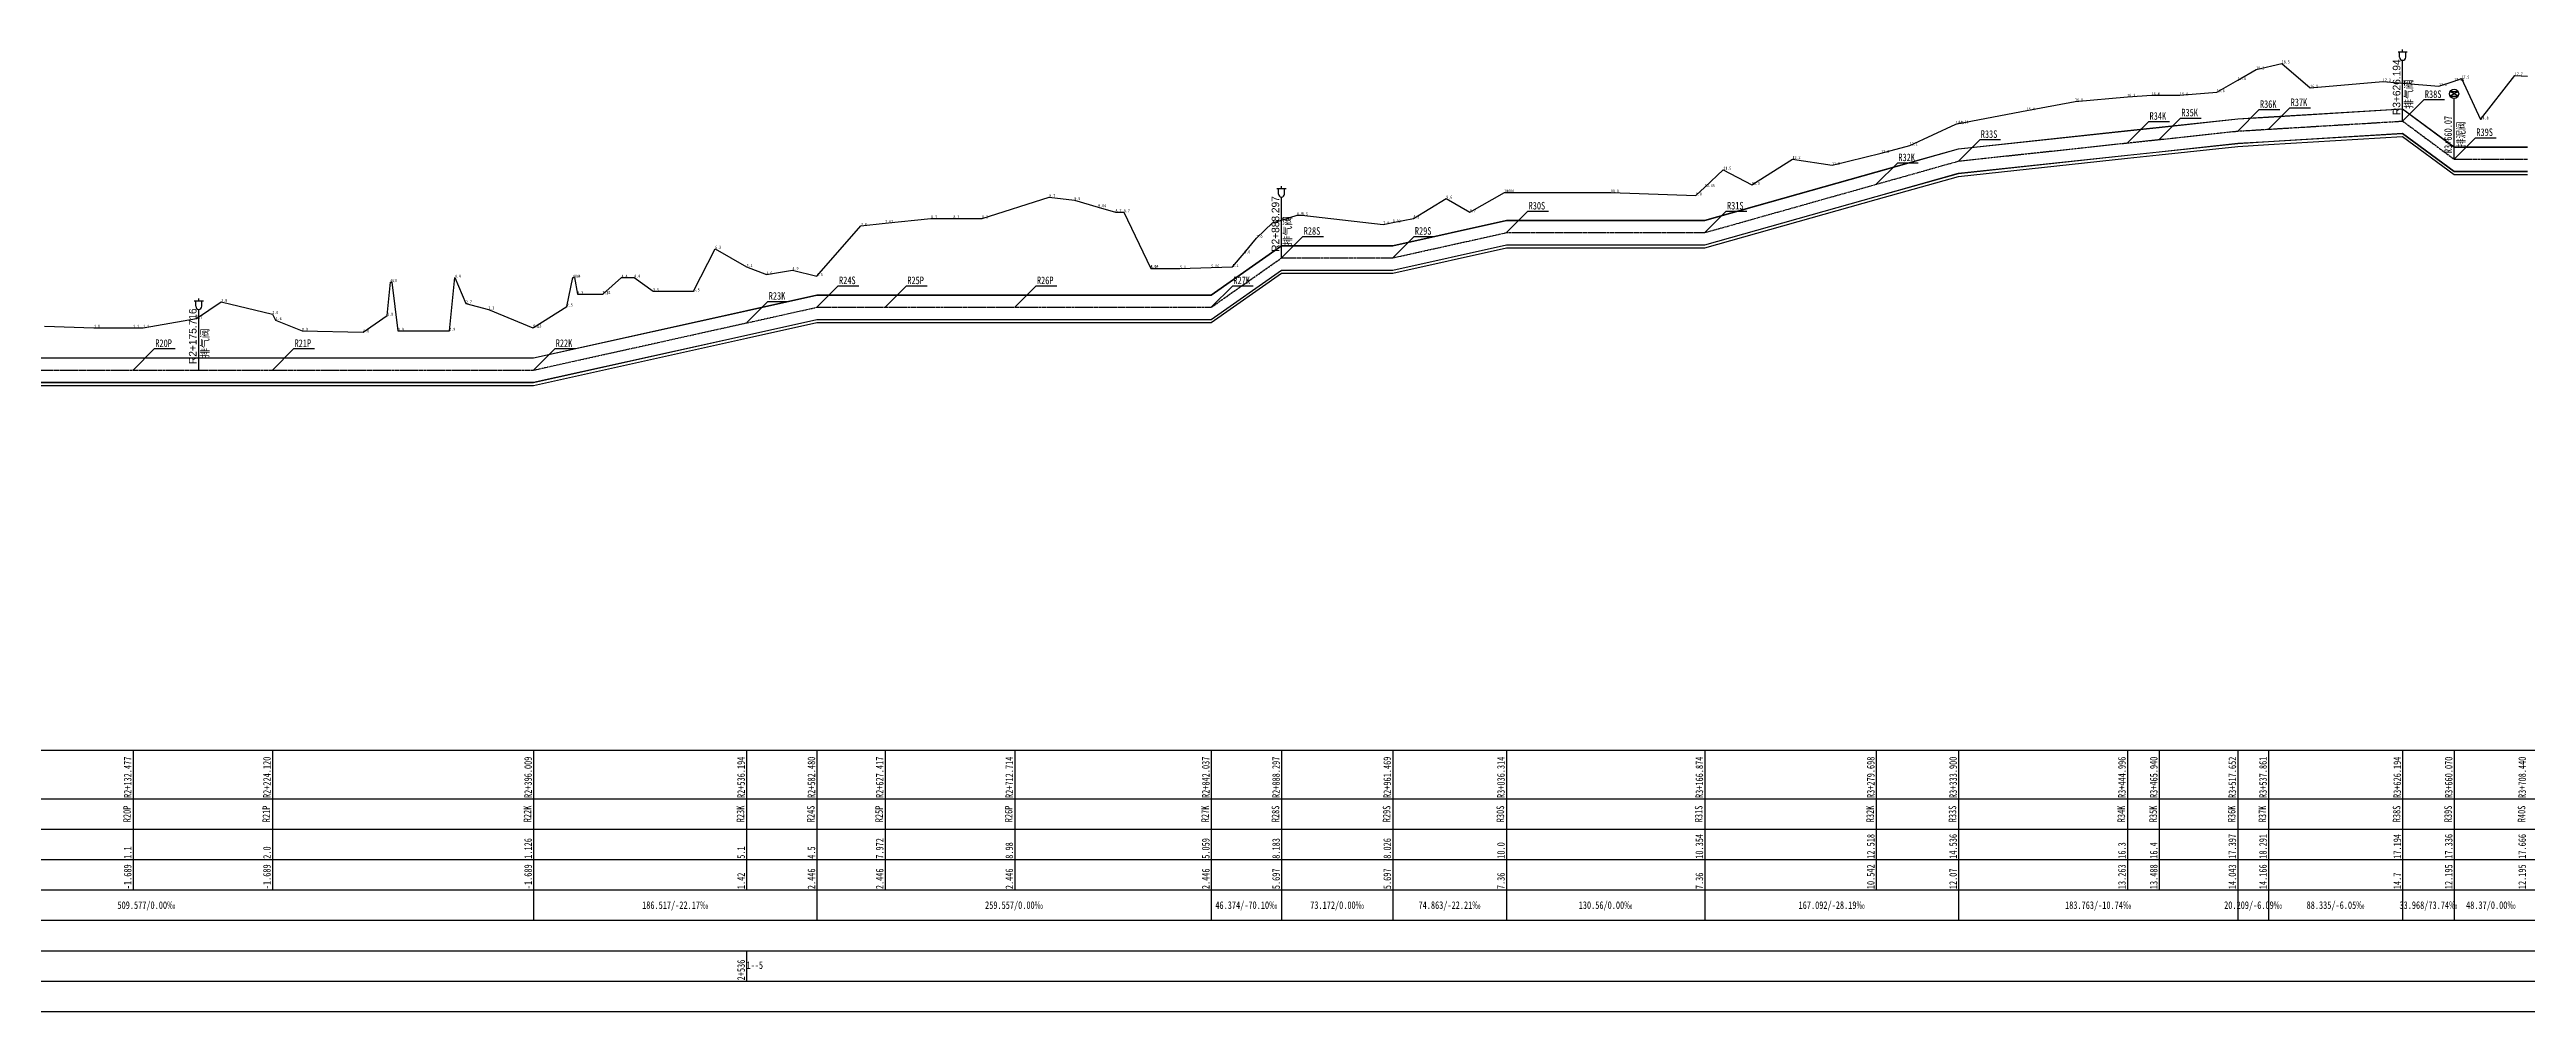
# Model space of a CAD drawing. Extents: x 525858 to 564773, y 2370984 to 2400075.
# Drawn here: x 553225 to 554855, y 2384935 to 2385568 of the extents above; entities that cross this region are included whole.
import ezdxf
from ezdxf.enums import TextEntityAlignment as Align

# ---------------------------------------------------------------- set-up
doc = ezdxf.new("R2010")
doc.units = 0
doc.linetypes.add('CENTER', pattern=[2, 1.25, -0.25, 0.25, -0.25])
for name, color, linetype in [('pipe', 3, 'CONTINUOUS'), ('pipe_cen', 1, 'CENTER'), ('tab', 9, 'CONTINUOUS'), ('地形剖面', 4, 'CONTINUOUS'), ('水工纵面管线标注', 3, 'CONTINUOUS'), ('附属设施', 2, 'CONTINUOUS')]:
    doc.layers.add(name, color=color, linetype=linetype)
doc.styles.add('HT', font='simhei.ttf', dxfattribs={"width": 0.8})
doc.styles.add('SIMP1', font='simp1.shx', dxfattribs={"width": 0.8, "bigfont": 'hz.shx'})

# ---------------------------------------------------------------- blocks, each defined once
blk = doc.blocks.new('qin排气阀va')
at = {"layer": '附属设施', "linetype": 'Continuous', "lineweight": -3}
for points in [[(-1.5, 22.8), (1.5, 22.8)], [(-1, 21), (-1, 22.8)], [(0, 22.8), (0, 23.55)], [(0, 0), (0, 20)], [(1, 21), (1, 22.8)]]:
    blk.add_lwpolyline(points, dxfattribs=at)
blk.add_arc((0, 21), 1, 180, 0, dxfattribs=at)
at = {"layer": '附属设施', "linetype": 'Continuous', "lineweight": -3, "style": 'SIMP1'}
blk.add_attdef('名称', text='', height=2.5, rotation=90, dxfattribs=at).set_placement((1, 4), align=Align.TOP_LEFT)
blk.add_attdef('ZH', text='', height=2.5, rotation=90, dxfattribs=at).set_placement((0, 2), align=Align.BOTTOM_LEFT)
blk = doc.blocks.new('qin排泥阀vmud')
at = {"layer": '附属设施', "lineweight": -3}
for points in [[(-1.29, 22.2652), (1.29, 22.2652), (-1.29, 20.7348), (1.29, 20.7348), (-1.29, 22.2652)], [(0, 0), (0, 20)]]:
    blk.add_lwpolyline(points, dxfattribs=at)
blk.add_circle((0, 21.5), 1.5, dxfattribs=at)
at = {"layer": '附属设施', "lineweight": -3, "style": 'HT'}
blk.add_attdef('名称', text='', height=2.5, rotation=89.9999985, dxfattribs=at).set_placement((1, 4), align=Align.TOP_LEFT)
blk.add_attdef('ZH', text='', height=2.5, rotation=89.9999985, dxfattribs=at).set_placement((0, 2), align=Align.BOTTOM_LEFT)

msp = doc.modelspace()

# ---------------------------------------------------------------- linework, layer by layer
at = {"layer": 'pipe', "lineweight": -3}
for points in [[(553196.488356, 2385364.875235), (553279.860356, 2385364.875235), (553371.503356, 2385364.875235), (553543.392356, 2385364.875235), (553683.577356, 2385395.965235), (553729.863356, 2385406.225235), (553774.800356, 2385406.225235), (553860.097356, 2385406.225235), (553989.420356, 2385406.225235), (554035.680356, 2385438.735235), (554108.852356, 2385438.735235), (554183.697356, 2385455.365235), (554314.257356, 2385455.365235), (554427.081356, 2385487.185235), (554481.283356, 2385502.465235), (554592.379356, 2385514.395235), (554613.323356, 2385516.645235), (554665.035356, 2385522.195235), (554685.244356, 2385523.425235), (554773.577356, 2385528.765235), (554807.453356, 2385503.715235), (554855.823356, 2385503.715235)], [(553196.488356, 2385364.775235), (553279.860356, 2385364.775235), (553371.503356, 2385364.775235), (553543.392356, 2385364.775235), (553683.577356, 2385395.865235), (553729.863356, 2385406.125235), (553774.800356, 2385406.125235), (553860.097356, 2385406.125235), (553989.420356, 2385406.125235), (554035.680356, 2385438.635235), (554108.852356, 2385438.635235), (554183.697356, 2385455.265235), (554314.257356, 2385455.265235), (554427.081356, 2385487.085235), (554481.283356, 2385502.365235), (554592.379356, 2385514.295235), (554613.323356, 2385516.545235), (554665.035356, 2385522.095235), (554685.244356, 2385523.325235), (554773.577356, 2385528.665235), (554807.453356, 2385503.615235), (554855.823356, 2385503.615235)], [(553196.488356, 2385348.775235), (553279.860356, 2385348.775235), (553371.503356, 2385348.775235), (553543.392356, 2385348.775235), (553683.577356, 2385379.865235), (553729.863356, 2385390.125235), (553774.800356, 2385390.125235), (553860.097356, 2385390.125235), (553989.420356, 2385390.125235), (554035.680356, 2385422.635235), (554108.852356, 2385422.635235), (554183.697356, 2385439.265235), (554314.257356, 2385439.265235), (554427.081356, 2385471.085235), (554481.283356, 2385486.365235), (554592.379356, 2385498.295235), (554613.323356, 2385500.545235), (554665.035356, 2385506.095235), (554685.244356, 2385507.325235), (554773.577356, 2385512.665235), (554807.453356, 2385487.615235), (554855.823356, 2385487.615235)], [(553196.488356, 2385348.675235), (553279.860356, 2385348.675235), (553371.503356, 2385348.675235), (553543.392356, 2385348.675235), (553683.577356, 2385379.765235), (553729.863356, 2385390.025235), (553774.800356, 2385390.025235), (553860.097356, 2385390.025235), (553989.420356, 2385390.025235), (554035.680356, 2385422.535235), (554108.852356, 2385422.535235), (554183.697356, 2385439.165235), (554314.257356, 2385439.165235), (554427.081356, 2385470.985235), (554481.283356, 2385486.265235), (554592.379356, 2385498.195235), (554613.323356, 2385500.445235), (554665.035356, 2385505.995235), (554685.244356, 2385507.225235), (554773.577356, 2385512.565235), (554807.453356, 2385487.515235), (554855.823356, 2385487.515235)], [(553196.488356, 2385346.675235), (553279.860356, 2385346.675235), (553371.503356, 2385346.675235), (553543.392356, 2385346.675235), (553683.577356, 2385377.765235), (553729.863356, 2385388.025235), (553774.800356, 2385388.025235), (553860.097356, 2385388.025235), (553989.420356, 2385388.025235), (554035.680356, 2385420.535235), (554108.852356, 2385420.535235), (554183.697356, 2385437.165235), (554314.257356, 2385437.165235), (554427.081356, 2385468.985235), (554481.283356, 2385484.265235), (554592.379356, 2385496.195235), (554613.323356, 2385498.445235), (554665.035356, 2385503.995235), (554685.244356, 2385505.225235), (554773.577356, 2385510.565235), (554807.453356, 2385485.515235), (554855.823356, 2385485.515235)]]:
    msp.add_lwpolyline(points, dxfattribs=at)
at = {"layer": 'pipe_cen', "lineweight": -3}
msp.add_lwpolyline([(551147.383356, 2385390.305235), (551292.804356, 2385390.305235), (551532.765356, 2385382.205235), (551767.401356, 2385382.205235), (552400.736356, 2385374.575235), (553033.815356, 2385356.775235), (553543.392356, 2385356.775235), (553729.863356, 2385398.125235), (553989.420356, 2385398.125235), (554035.680356, 2385430.635235), (554108.852356, 2385430.635235), (554183.697356, 2385447.265235), (554314.257356, 2385447.265235), (554481.283356, 2385494.365235), (554665.035356, 2385514.095235), (554685.244356, 2385515.325235), (554773.577356, 2385520.665235), (554807.453356, 2385495.615235), (554855.823356, 2385495.615235)], dxfattribs=at)
at = {"layer": 'tab', "lineweight": -3}
for points in [[(551085.383356, 2385106.675235), (563793.517356, 2385106.675235)], [(553279.860356, 2385106.675235), (553279.860356, 2385014.675235)], [(553371.503356, 2385106.675235), (553371.503356, 2385014.675235)], [(553543.392356, 2385106.675235), (553543.392356, 2385014.675235)], [(553683.577356, 2385106.675235), (553683.577356, 2385014.675235)], [(553729.863356, 2385106.675235), (553729.863356, 2385014.675235)], [(553774.800356, 2385106.675235), (553774.800356, 2385014.675235)], [(553860.097356, 2385106.675235), (553860.097356, 2385014.675235)], [(553989.420356, 2385106.675235), (553989.420356, 2385014.675235)], [(554035.680356, 2385106.675235), (554035.680356, 2385014.675235)], [(554108.852356, 2385106.675235), (554108.852356, 2385014.675235)], [(554183.697356, 2385106.675235), (554183.697356, 2385014.675235)], [(554314.257356, 2385106.675235), (554314.257356, 2385014.675235)], [(554427.081356, 2385106.675235), (554427.081356, 2385014.675235)], [(554481.283356, 2385106.675235), (554481.283356, 2385014.675235)], [(554592.379356, 2385106.675235), (554592.379356, 2385014.675235)], [(554613.323356, 2385106.675235), (554613.323356, 2385014.675235)], [(554665.035356, 2385106.675235), (554665.035356, 2385014.675235)], [(554685.244356, 2385106.675235), (554685.244356, 2385014.675235)], [(554773.577356, 2385106.675235), (554773.577356, 2385014.675235)], [(554807.453356, 2385106.675235), (554807.453356, 2385014.675235)], [(551085.383356, 2385074.675235), (563793.517356, 2385074.675235)], [(551085.383356, 2385054.675235), (563793.517356, 2385054.675235)], [(551085.383356, 2385034.675235), (563793.517356, 2385034.675235)], [(551085.383356, 2385014.675235), (563793.517356, 2385014.675235)], [(553543.392356, 2385014.675235), (553543.392356, 2384994.675235)], [(553729.863356, 2385014.675235), (553729.863356, 2384994.675235)], [(553989.420356, 2385014.675235), (553989.420356, 2384994.675235)], [(554035.680356, 2385014.675235), (554035.680356, 2384994.675235)], [(554108.852356, 2385014.675235), (554108.852356, 2384994.675235)], [(554183.697356, 2385014.675235), (554183.697356, 2384994.675235)], [(554314.257356, 2385014.675235), (554314.257356, 2384994.675235)], [(554481.283356, 2385014.675235), (554481.283356, 2384994.675235)], [(554665.035356, 2385014.675235), (554665.035356, 2384994.675235)], [(554685.244356, 2385014.675235), (554685.244356, 2384994.675235)], [(554773.577356, 2385014.675235), (554773.577356, 2384994.675235)], [(554807.453356, 2385014.675235), (554807.453356, 2384994.675235)], [(551085.383356, 2384994.675235), (563793.517356, 2384994.675235)], [(551085.383356, 2384974.675235), (563793.517356, 2384974.675235)], [(553683.577356, 2384974.675235), (553683.577356, 2384954.675235)], [(551085.383356, 2384954.675235), (563793.517356, 2384954.675235)], [(551085.383356, 2384934.675235), (563793.517356, 2384934.675235)]]:
    msp.add_lwpolyline(points, dxfattribs=at)
for points in [[(553033.815356, 2385004.675235, 0, 1, 0), (553036.815356, 2385004.675235, 0, 0, 0), (553268.603856, 2385004.675235, 0, 0, 0)], [(553543.392356, 2385004.675235, 0, 1, 0), (553540.392356, 2385004.675235, 0, 0, 0), (553308.603856, 2385004.675235, 0, 0, 0)], [(553543.392356, 2385004.675235, 0, 1, 0), (553546.392356, 2385004.675235, 0, 0, 0), (553616.627856, 2385004.675235, 0, 0, 0)], [(553729.863356, 2385004.675235, 0, 1, 0), (553726.863356, 2385004.675235, 0, 0, 0), (553656.627856, 2385004.675235, 0, 0, 0)], [(553729.863356, 2385004.675235, 0, 1, 0), (553732.863356, 2385004.675235, 0, 0, 0), (553839.641856, 2385004.675235, 0, 0, 0)], [(553989.420356, 2385004.675235, 0, 1, 0), (553986.420356, 2385004.675235, 0, 0, 0), (553879.641856, 2385004.675235, 0, 0, 0)], [(554035.680356, 2385004.675235, 0, 1, 0), (554038.680356, 2385004.675235, 0, 0, 0), (554052.266356, 2385004.675235, 0, 0, 0)], [(554108.852356, 2385004.675235, 0, 1, 0), (554105.852356, 2385004.675235, 0, 0, 0), (554092.266356, 2385004.675235, 0, 0, 0)], [(554108.852356, 2385004.675235, 0, 1, 0), (554111.852356, 2385004.675235, 0, 0, 0), (554126.274856, 2385004.675235, 0, 0, 0)], [(554183.697356, 2385004.675235, 0, 1, 0), (554180.697356, 2385004.675235, 0, 0, 0), (554166.274856, 2385004.675235, 0, 0, 0)], [(554183.697356, 2385004.675235, 0, 1, 0), (554186.697356, 2385004.675235, 0, 0, 0), (554228.977356, 2385004.675235, 0, 0, 0)], [(554314.257356, 2385004.675235, 0, 1, 0), (554311.257356, 2385004.675235, 0, 0, 0), (554268.977356, 2385004.675235, 0, 0, 0)], [(554314.257356, 2385004.675235, 0, 1, 0), (554317.257356, 2385004.675235, 0, 0, 0), (554377.770356, 2385004.675235, 0, 0, 0)], [(554481.283356, 2385004.675235, 0, 1, 0), (554478.283356, 2385004.675235, 0, 0, 0), (554417.770356, 2385004.675235, 0, 0, 0)], [(554481.283356, 2385004.675235, 0, 1, 0), (554484.283356, 2385004.675235, 0, 0, 0), (554553.159356, 2385004.675235, 0, 0, 0)], [(554665.035356, 2385004.675235, 0, 1, 0), (554662.035356, 2385004.675235, 0, 0, 0), (554593.159356, 2385004.675235, 0, 0, 0)], [(554685.244356, 2385004.675235, 0, 1, 0), (554688.244356, 2385004.675235, 0, 0, 0), (554709.410856, 2385004.675235, 0, 0, 0)], [(554773.577356, 2385004.675235, 0, 1, 0), (554770.577356, 2385004.675235, 0, 0, 0), (554749.410856, 2385004.675235, 0, 0, 0)]]:
    msp.add_lwpolyline(points, format="xyseb", dxfattribs=at)
at = {"layer": '地形剖面', "lineweight": -3}
msp.add_lwpolyline([(553221.646356, 2385385.665235), (553254.099356, 2385384.665235), (553279.860356, 2385384.665235), (553286.452356, 2385384.665235), (553321.535356, 2385390.665235), (553337.882356, 2385401.665235), (553371.503356, 2385393.665235), (553371.503356, 2385393.665235), (553373.659356, 2385389.665235), (553391.023356, 2385382.665235), (553431.284356, 2385381.665235), (553447.050356, 2385392.665235), (553449.192356, 2385414.665235), (553450.133356, 2385414.665235), (553454.151356, 2385382.665235), (553488.009356, 2385382.665235), (553491.633356, 2385417.665235), (553498.904356, 2385400.665235), (553513.737356, 2385396.665235), (553542.972356, 2385384.665235), (553543.392356, 2385384.925235), (553543.392356, 2385384.925235), (553543.392356, 2385384.925235), (553543.392356, 2385384.925235), (553565.232356, 2385398.665235), (553569.339356, 2385417.665235), (553570.469356, 2385417.665235), (553572.249356, 2385406.665235), (553588.770356, 2385406.665235), (553588.927356, 2385406.805235), (553601.332356, 2385417.665235), (553609.622356, 2385417.665235), (553622.091356, 2385408.665235), (553648.792356, 2385408.665235), (553662.960356, 2385436.665235), (553683.577356, 2385424.665235), (553683.577356, 2385424.665235), (553696.653356, 2385419.665235), (553713.895356, 2385422.665235), (553729.863356, 2385418.665235), (553729.863356, 2385418.665235), (553729.863356, 2385418.665235), (553729.863356, 2385418.665235), (553729.863356, 2385418.665235), (553758.910356, 2385451.665235), (553774.800356, 2385453.385235), (553804.980356, 2385456.665235), (553819.770356, 2385456.665235), (553838.640356, 2385456.665235), (553882.798356, 2385470.665235), (553899.410356, 2385468.665235), (553915.093356, 2385464.015235), (553926.419356, 2385460.665235), (553931.923356, 2385460.665235), (553949.452356, 2385424.095235), (553949.658356, 2385423.665235), (553968.774356, 2385423.665235), (553989.420356, 2385424.255235), (553989.420356, 2385424.255235), (553989.420356, 2385424.255235), (553989.420356, 2385424.255235), (554003.495356, 2385424.665235), (554011.213356, 2385433.665235), (554019.253356, 2385443.665235), (554029.789356, 2385453.665235), (554035.680356, 2385455.495235), (554035.680356, 2385455.495235), (554035.680356, 2385455.495235), (554035.680356, 2385455.495235), (554045.889356, 2385458.665235), (554049.118356, 2385458.665235), (554102.554356, 2385452.665235), (554108.852356, 2385453.925235), (554108.852356, 2385453.925235), (554108.852356, 2385453.925235), (554108.852356, 2385453.925235), (554122.547356, 2385456.665235), (554144.129356, 2385469.665235), (554159.666356, 2385460.665235), (554182.357356, 2385473.665235), (554183.697356, 2385473.665235), (554183.697356, 2385473.665235), (554183.697356, 2385473.665235), (554183.697356, 2385473.665235), (554252.517356, 2385473.665235), (554308.362356, 2385471.665235), (554314.257356, 2385477.205235), (554314.257356, 2385477.205235), (554314.257356, 2385477.205235), (554314.257356, 2385477.205235), (554326.456356, 2385488.665235), (554345.311356, 2385478.665235), (554372.075356, 2385495.665235), (554398.016356, 2385491.665235), (554430.413356, 2385499.665235), (554449.168356, 2385504.665235), (554479.420356, 2385518.665235), (554481.283356, 2385519.025235), (554481.283356, 2385519.025235), (554481.283356, 2385519.025235), (554481.283356, 2385519.025235), (554526.233356, 2385527.665235), (554557.967356, 2385533.665235), (554592.379356, 2385536.665235), (554608.405356, 2385537.665235), (554626.975356, 2385537.665235), (554651.229356, 2385539.665235), (554665.035356, 2385547.635235), (554665.035356, 2385547.635235), (554665.035356, 2385547.635235), (554665.035356, 2385547.635235), (554677.204356, 2385554.665235), (554694.022356, 2385558.665235), (554712.678356, 2385542.665235), (554760.554356, 2385546.665235), (554773.577356, 2385545.605235), (554773.577356, 2385545.605235), (554773.577356, 2385545.605235), (554773.577356, 2385545.605235), (554797.486356, 2385543.665235), (554807.453356, 2385547.025235), (554807.453356, 2385547.025235), (554807.453356, 2385547.025235), (554807.453356, 2385547.025235), (554812.301356, 2385548.665235), (554824.912356, 2385521.665235), (554847.439356, 2385550.665235), (554855.823356, 2385550.325235)], dxfattribs=at)
at = {"layer": '水工纵面管线标注', "color": 9, "lineweight": -3}
for points in [[(554773.577356, 2385520.665235), (554787.717356, 2385534.805235), (554801.217356, 2385534.805235)], [(554592.379356, 2385506.295235), (554606.519356, 2385520.435235), (554620.019356, 2385520.435235)], [(554613.323356, 2385508.545235), (554627.463356, 2385522.685235), (554640.963356, 2385522.685235)], [(554665.035356, 2385514.095235), (554679.175356, 2385528.235235), (554692.675356, 2385528.235235)], [(554685.244356, 2385515.325235), (554699.384356, 2385529.465235), (554712.884356, 2385529.465235)], [(554481.283356, 2385494.365235), (554495.423356, 2385508.505235), (554508.923356, 2385508.505235)], [(554807.453356, 2385495.615235), (554821.593356, 2385509.755235), (554835.093356, 2385509.755235)], [(554427.081356, 2385479.085235), (554441.221356, 2385493.225235), (554454.721356, 2385493.225235)], [(554183.697356, 2385447.265235), (554197.837356, 2385461.405235), (554211.337356, 2385461.405235)], [(554314.257356, 2385447.265235), (554328.397356, 2385461.405235), (554341.897356, 2385461.405235)], [(554035.680356, 2385430.635235), (554049.820356, 2385444.775235), (554063.320356, 2385444.775235)], [(554108.852356, 2385430.635235), (554122.992356, 2385444.775235), (554136.492356, 2385444.775235)], [(553683.577356, 2385387.865235), (553697.717356, 2385402.005235), (553711.217356, 2385402.005235)], [(553729.863356, 2385398.125235), (553744.003356, 2385412.265235), (553757.503356, 2385412.265235)], [(553774.800356, 2385398.125235), (553788.940356, 2385412.265235), (553802.440356, 2385412.265235)], [(553860.097356, 2385398.125235), (553874.237356, 2385412.265235), (553887.737356, 2385412.265235)], [(553989.420356, 2385398.125235), (554003.560356, 2385412.265235), (554017.060356, 2385412.265235)], [(553279.860356, 2385356.775235), (553294.000356, 2385370.915235), (553307.500356, 2385370.915235)], [(553371.503356, 2385356.775235), (553385.643356, 2385370.915235), (553399.143356, 2385370.915235)], [(553543.392356, 2385356.775235), (553557.532356, 2385370.915235), (553571.032356, 2385370.915235)]]:
    msp.add_lwpolyline(points, dxfattribs=at)

# ---------------------------------------------------------------- block references
at = {"layer": '附属设施', "lineweight": -3, "xscale": 2, "yscale": 2, "zscale": 2}
for p, values in [((554773.577356, 2385520.665235), {'ZH': 'R3+626.194', '名称': '排气阀'}), ((554035.680356, 2385430.635235), {'ZH': 'R2+888.297', '名称': '排气阀'}), ((553323.099756, 2385356.775235), {'ZH': 'R2+175.716', '名称': '排气阀'})]:
    msp.add_blockref('qin排气阀va', p, dxfattribs=at).add_auto_attribs(values)
at = {"layer": '附属设施', "lineweight": -3}
ref = msp.add_blockref('qin排泥阀vmud', (554807.453356, 2385495.615235), dxfattribs=dict(at, xscale=2, yscale=2, zscale=2))
ref.add_attrib('ZH', 'R3+660.07', dxfattribs={"lineweight": -3, "height": 5, "rotation": 89.999998465, "style": 'HT', "width": 0.8}).set_placement((554807.453356, 2385499.615235), align=Align.BOTTOM_LEFT)
ref.add_attrib('名称', '排泥阀', dxfattribs={"lineweight": -3, "height": 5, "rotation": 89.999998465, "style": 'HT', "width": 0.8}).set_placement((554809.453356, 2385503.615235), align=Align.TOP_LEFT)

# ---------------------------------------------------------------- texts
at = {"layer": 'tab', "color": 3, "lineweight": -3, "style": 'HT', "width": 0.8}
for s, p in [('R2+132.477', (553278.760356, 2385075.175235)), ('R2+224.120', (553370.403356, 2385075.175235)), ('R2+396.009', (553542.292356, 2385075.175235)), ('R2+536.194', (553682.477356, 2385075.175235)), ('R2+582.480', (553728.763356, 2385075.175235)), ('R2+627.417', (553773.700356, 2385075.175235)), ('R2+712.714', (553858.997356, 2385075.175235)), ('R2+842.037', (553988.320356, 2385075.175235)), ('R2+888.297', (554034.580356, 2385075.175235)), ('R2+961.469', (554107.752356, 2385075.175235)), ('R3+036.314', (554182.597356, 2385075.175235)), ('R3+166.874', (554313.157356, 2385075.175235)), ('R3+279.698', (554425.981356, 2385075.175235)), ('R3+333.900', (554480.183356, 2385075.175235)), ('R3+444.996', (554591.279356, 2385075.175235)), ('R3+465.940', (554612.223356, 2385075.175235)), ('R3+517.652', (554663.935356, 2385075.175235)), ('R3+537.861', (554684.144356, 2385075.175235)), ('R3+626.194', (554772.477356, 2385075.175235)), ('R3+660.070', (554806.353356, 2385075.175235)), ('R3+708.440', (554854.723356, 2385075.175235)), ('1.1', (553278.760356, 2385035.175235)), ('2.0', (553370.403356, 2385035.175235)), ('1.126', (553542.292356, 2385035.175235)), ('5.1', (553682.477356, 2385035.175235)), ('4.5', (553728.763356, 2385035.175235)), ('7.972', (553773.700356, 2385035.175235)), ('8.98', (553858.997356, 2385035.175235)), ('5.059', (553988.320356, 2385035.175235)), ('8.183', (554034.580356, 2385035.175235)), ('8.026', (554107.752356, 2385035.175235)), ('10.0', (554182.597356, 2385035.175235)), ('10.354', (554313.157356, 2385035.175235)), ('12.518', (554425.981356, 2385035.175235)), ('14.536', (554480.183356, 2385035.175235)), ('16.3', (554591.279356, 2385035.175235)), ('16.4', (554612.223356, 2385035.175235)), ('17.397', (554663.935356, 2385035.175235)), ('18.291', (554684.144356, 2385035.175235)), ('17.194', (554772.477356, 2385035.175235)), ('17.336', (554806.353356, 2385035.175235)), ('17.666', (554854.723356, 2385035.175235)), ('-1.689', (553278.760356, 2385015.175235)), ('-1.689', (553370.403356, 2385015.175235)), ('-1.689', (553542.292356, 2385015.175235)), ('1.42', (553682.477356, 2385015.175235)), ('2.446', (553728.763356, 2385015.175235)), ('2.446', (553773.700356, 2385015.175235)), ('2.446', (553858.997356, 2385015.175235)), ('2.446', (553988.320356, 2385015.175235)), ('5.697', (554034.580356, 2385015.175235)), ('5.697', (554107.752356, 2385015.175235)), ('7.36', (554182.597356, 2385015.175235)), ('7.36', (554313.157356, 2385015.175235)), ('10.542', (554425.981356, 2385015.175235)), ('12.07', (554480.183356, 2385015.175235)), ('13.263', (554591.279356, 2385015.175235)), ('13.488', (554612.223356, 2385015.175235)), ('14.043', (554663.935356, 2385015.175235)), ('14.166', (554684.144356, 2385015.175235)), ('14.7', (554772.477356, 2385015.175235)), ('12.195', (554806.353356, 2385015.175235)), ('12.195', (554854.723356, 2385015.175235)), ('2+536', (553682.477356, 2384955.175235))]:
    msp.add_text(s, height=5, rotation=89.999998453, dxfattribs=at).set_placement(p)
for s, p in [('R20P', (553279.860356, 2385064.675235)), ('R21P', (553371.503356, 2385064.675235)), ('R22K', (553543.392356, 2385064.675235)), ('R23K', (553683.577356, 2385064.675235)), ('R24S', (553729.863356, 2385064.675235)), ('R25P', (553774.800356, 2385064.675235)), ('R26P', (553860.097356, 2385064.675235)), ('R27K', (553989.420356, 2385064.675235)), ('R28S', (554035.680356, 2385064.675235)), ('R29S', (554108.852356, 2385064.675235)), ('R30S', (554183.697356, 2385064.675235)), ('R31S', (554314.257356, 2385064.675235)), ('R32K', (554427.081356, 2385064.675235)), ('R33S', (554481.283356, 2385064.675235)), ('R34K', (554592.379356, 2385064.675235)), ('R35K', (554613.323356, 2385064.675235)), ('R36K', (554665.035356, 2385064.675235)), ('R37K', (554685.244356, 2385064.675235)), ('R38S', (554773.577356, 2385064.675235)), ('R39S', (554807.453356, 2385064.675235)), ('R40S', (554855.823356, 2385064.675235))]:
    msp.add_text(s, height=5, rotation=89.999998453, dxfattribs=at).set_placement(p, align=Align.BOTTOM_CENTER)
for s, p in [('509.577/0.00‰', (553288.603856, 2385004.675235)), ('186.517/-22.17‰', (553636.627856, 2385004.675235)), ('259.557/0.00‰', (553859.641856, 2385004.675235)), ('46.374/-70.10‰', (554012.550356, 2385004.675235)), ('73.172/0.00‰', (554072.266356, 2385004.675235)), ('74.863/-22.21‰', (554146.274856, 2385004.675235)), ('130.56/0.00‰', (554248.977356, 2385004.675235)), ('167.092/-28.19‰', (554397.770356, 2385004.675235)), ('183.763/-10.74‰', (554573.159356, 2385004.675235)), ('20.209/-6.09‰', (554675.139856, 2385004.675235)), ('88.335/-6.05‰', (554729.410856, 2385004.675235)), ('33.968/73.74‰', (554790.515356, 2385004.675235)), ('48.37/0.00‰', (554831.638356, 2385004.675235))]:
    msp.add_text(s, height=5, dxfattribs=at).set_placement(p, align=Align.MIDDLE_CENTER)
msp.add_text('1--5', height=5, dxfattribs=at).set_placement((553683.577356, 2384962.675235))
at = {"layer": '地形剖面', "color": 9, "lineweight": -3, "style": 'HT', "width": 0.8}
for s, p in [('17.4', (554665.035356, 2385547.635235)), ('17.4', (554665.035356, 2385547.635235)), ('17.4', (554665.035356, 2385547.635235)), ('17.4', (554665.035356, 2385547.635235)), ('18.1', (554677.204356, 2385554.665235)), ('18.5', (554694.022356, 2385558.665235)), ('17.3', (554760.554356, 2385546.665235)), ('17.19', (554773.577356, 2385545.605235)), ('17.19', (554773.577356, 2385545.605235)), ('17.19', (554773.577356, 2385545.605235)), ('17.19', (554773.577356, 2385545.605235)), ('17.34', (554807.453356, 2385547.025235)), ('17.34', (554807.453356, 2385547.025235)), ('17.34', (554807.453356, 2385547.025235)), ('17.34', (554807.453356, 2385547.025235)), ('17.5', (554812.301356, 2385548.665235)), ('17.7', (554847.439356, 2385550.665235)), ('16.0', (554557.967356, 2385533.665235)), ('16.3', (554592.379356, 2385536.665235)), ('16.4', (554608.405356, 2385537.665235)), ('16.4', (554626.975356, 2385537.665235)), ('16.6', (554651.229356, 2385539.665235)), ('16.9', (554712.678356, 2385542.665235)), ('17.0', (554797.486356, 2385543.665235)), ('14.5', (554479.420356, 2385518.665235)), ('14.54', (554481.283356, 2385519.025235)), ('14.54', (554481.283356, 2385519.025235)), ('14.54', (554481.283356, 2385519.025235)), ('14.54', (554481.283356, 2385519.025235)), ('15.4', (554526.233356, 2385527.665235)), ('14.8', (554824.912356, 2385521.665235)), ('12.6', (554430.413356, 2385499.665235)), ('13.1', (554449.168356, 2385504.665235)), ('11.5', (554326.456356, 2385488.665235)), ('12.2', (554372.075356, 2385495.665235)), ('11.8', (554398.016356, 2385491.665235)), ('9.7', (553882.798356, 2385470.665235)), ('9.5', (553899.410356, 2385468.665235)), ('9.04', (553915.093356, 2385464.015235)), ('9.6', (554144.129356, 2385469.665235)), ('10.0', (554182.357356, 2385473.665235)), ('10.0', (554183.697356, 2385473.665235)), ('10.0', (554183.697356, 2385473.665235)), ('10.0', (554183.697356, 2385473.665235)), ('10.0', (554183.697356, 2385473.665235)), ('10.0', (554252.517356, 2385473.665235)), ('9.8', (554308.362356, 2385471.665235)), ('10.35', (554314.257356, 2385477.205235)), ('10.35', (554314.257356, 2385477.205235)), ('10.35', (554314.257356, 2385477.205235)), ('10.35', (554314.257356, 2385477.205235)), ('10.5', (554345.311356, 2385478.665235)), ('7.8', (553758.910356, 2385451.665235)), ('7.97', (553774.800356, 2385453.385235)), ('8.3', (553804.980356, 2385456.665235)), ('8.3', (553819.770356, 2385456.665235)), ('8.3', (553838.640356, 2385456.665235)), ('8.7', (553926.419356, 2385460.665235)), ('8.7', (553931.923356, 2385460.665235)), ('8.0', (554029.789356, 2385453.665235)), ('8.18', (554035.680356, 2385455.495235)), ('8.18', (554035.680356, 2385455.495235)), ('8.18', (554035.680356, 2385455.495235)), ('8.18', (554035.680356, 2385455.495235)), ('8.5', (554045.889356, 2385458.665235)), ('8.5', (554049.118356, 2385458.665235)), ('7.9', (554102.554356, 2385452.665235)), ('8.03', (554108.852356, 2385453.925235)), ('8.03', (554108.852356, 2385453.925235)), ('8.03', (554108.852356, 2385453.925235)), ('8.03', (554108.852356, 2385453.925235)), ('8.3', (554122.547356, 2385456.665235)), ('8.7', (554159.666356, 2385460.665235)), ('6.3', (553662.960356, 2385436.665235)), ('6.0', (554011.213356, 2385433.665235)), ('7.0', (554019.253356, 2385443.665235)), ('4.1', (553449.192356, 2385414.665235)), ('4.1', (553450.133356, 2385414.665235)), ('4.4', (553491.633356, 2385417.665235)), ('4.4', (553569.339356, 2385417.665235)), ('4.4', (553570.469356, 2385417.665235)), ('4.4', (553601.332356, 2385417.665235)), ('4.4', (553609.622356, 2385417.665235)), ('5.1', (553683.577356, 2385424.665235)), ('5.1', (553683.577356, 2385424.665235)), ('4.6', (553696.653356, 2385419.665235)), ('4.9', (553713.895356, 2385422.665235)), ('4.5', (553729.863356, 2385418.665235)), ('4.5', (553729.863356, 2385418.665235)), ('4.5', (553729.863356, 2385418.665235)), ('4.5', (553729.863356, 2385418.665235)), ('4.5', (553729.863356, 2385418.665235)), ('5.04', (553949.452356, 2385424.095235)), ('5.0', (553949.658356, 2385423.665235)), ('5.0', (553968.774356, 2385423.665235)), ('5.06', (553989.420356, 2385424.255235)), ('5.06', (553989.420356, 2385424.255235)), ('5.06', (553989.420356, 2385424.255235)), ('5.06', (553989.420356, 2385424.255235)), ('5.1', (554003.495356, 2385424.665235)), ('2.8', (553337.882356, 2385401.665235)), ('2.7', (553498.904356, 2385400.665235)), ('2.5', (553565.232356, 2385398.665235)), ('3.3', (553572.249356, 2385406.665235)), ('3.3', (553588.770356, 2385406.665235)), ('3.31', (553588.927356, 2385406.805235)), ('3.5', (553622.091356, 2385408.665235)), ('3.5', (553648.792356, 2385408.665235)), ('1.1', (553254.099356, 2385384.665235)), ('1.1', (553279.860356, 2385384.665235)), ('1.1', (553286.452356, 2385384.665235)), ('1.7', (553321.535356, 2385390.665235)), ('2.0', (553371.503356, 2385393.665235)), ('2.0', (553371.503356, 2385393.665235)), ('1.6', (553373.659356, 2385389.665235)), ('0.9', (553391.023356, 2385382.665235)), ('1.9', (553447.050356, 2385392.665235)), ('0.9', (553454.151356, 2385382.665235)), ('0.9', (553488.009356, 2385382.665235)), ('2.3', (553513.737356, 2385396.665235)), ('1.1', (553542.972356, 2385384.665235)), ('1.13', (553543.392356, 2385384.925235)), ('1.13', (553543.392356, 2385384.925235)), ('1.13', (553543.392356, 2385384.925235)), ('1.13', (553543.392356, 2385384.925235)), ('0.8', (553431.284356, 2385381.665235))]:
    msp.add_text(s, height=2, dxfattribs=at).set_placement(p)
at = {"layer": '水工纵面管线标注', "lineweight": -3, "style": 'HT', "width": 0.8}
for s, p in [('R36K', (554679.675356, 2385529.335235)), ('R37K', (554699.884356, 2385530.565235)), ('R38S', (554788.217356, 2385535.905235)), ('R33S', (554495.923356, 2385509.605235)), ('R34K', (554607.019356, 2385521.535235)), ('R35K', (554627.963356, 2385523.785235)), ('R39S', (554822.093356, 2385510.855235)), ('R32K', (554441.721356, 2385494.325235)), ('R30S', (554198.337356, 2385462.505235)), ('R31S', (554328.897356, 2385462.505235)), ('R28S', (554050.320356, 2385445.875235)), ('R29S', (554123.492356, 2385445.875235)), ('R24S', (553744.503356, 2385413.365235)), ('R25P', (553789.440356, 2385413.365235)), ('R26P', (553874.737356, 2385413.365235)), ('R27K', (554004.060356, 2385413.365235)), ('R23K', (553698.217356, 2385403.105235)), ('R20P', (553294.500356, 2385372.015235)), ('R21P', (553386.143356, 2385372.015235)), ('R22K', (553558.032356, 2385372.015235))]:
    msp.add_text(s, height=5, dxfattribs=at).set_placement(p)

doc.saveas('drawing.dxf')
